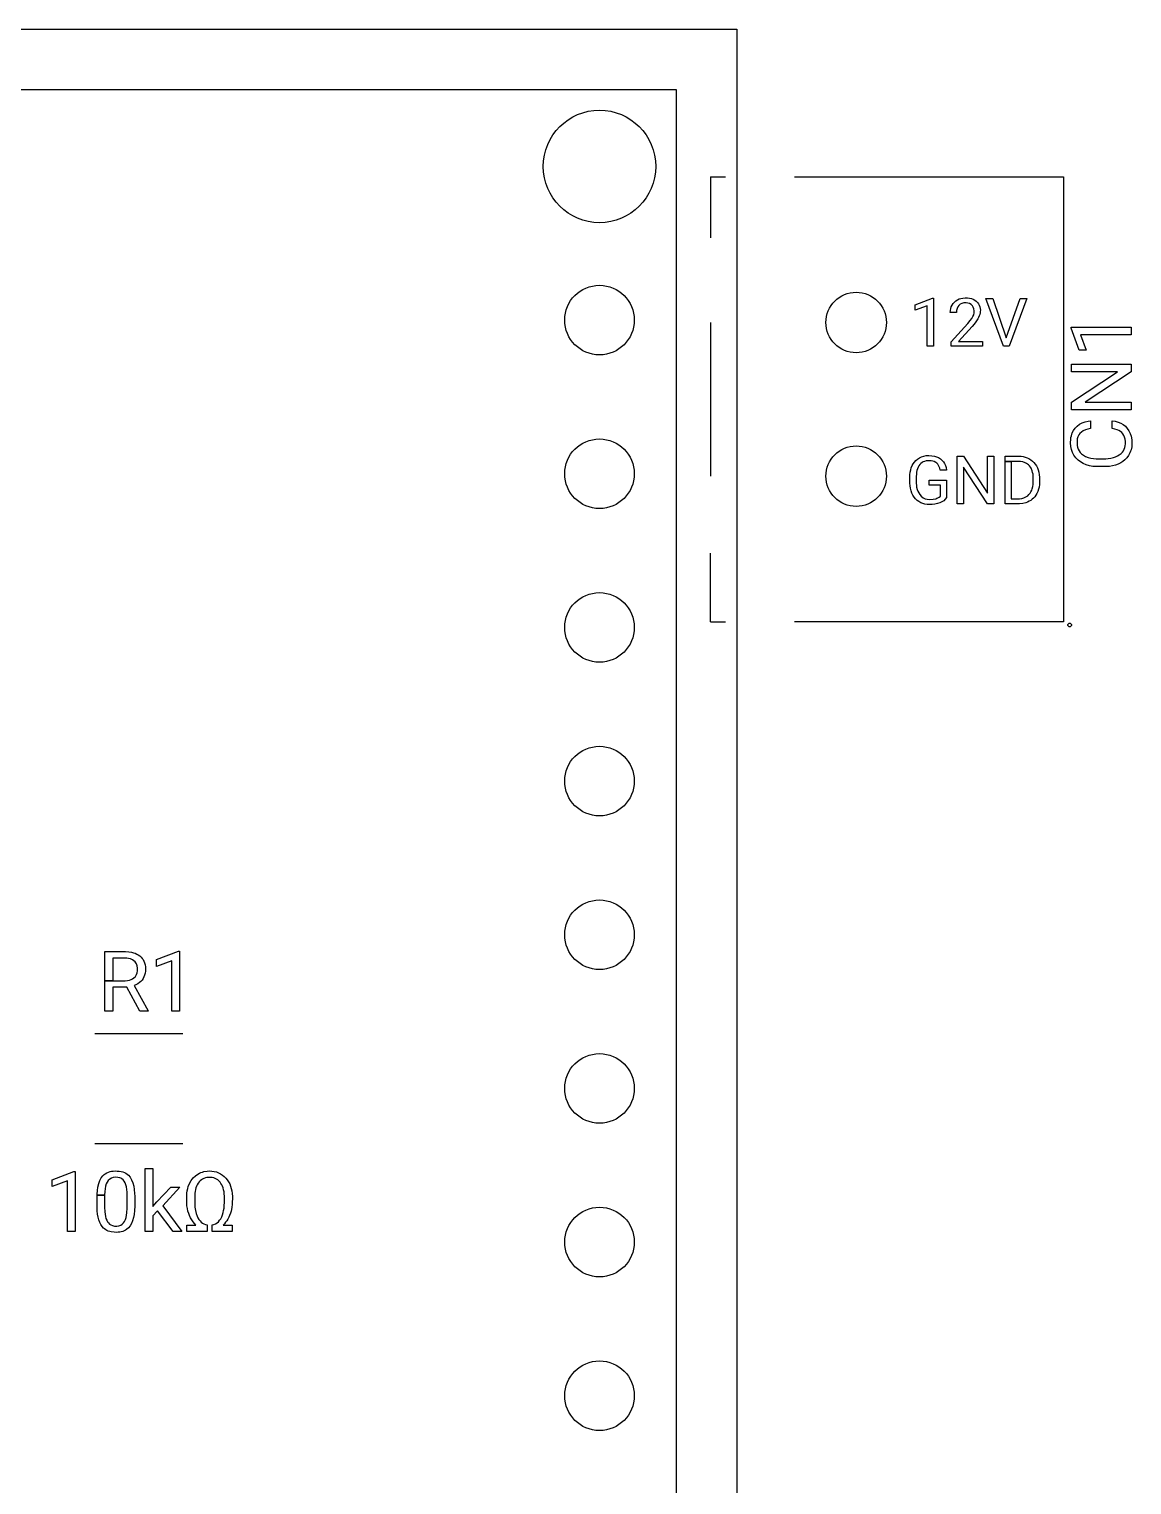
# Model space of a CAD drawing. Header units: inches. Extents: x 5.14 to 6.58, y -5.06 to -3.28.
# Drawn here: x 5.859 to 6.577, y -4.228 to -3.28 of the extents above; entities that cross this region are included whole.
import ezdxf

# ---------------------------------------------------------------- set-up
doc = ezdxf.new("R2010")
doc.units = ezdxf.units.IN
doc.header["$MEASUREMENT"] = 0
doc.layers.add('F.Silkscreen', color=41, linetype='CONTINUOUS', true_color=0xf2eda1)

msp = doc.modelspace()

# ---------------------------------------------------------------- linework, layer by layer
at = {"layer": 'F.Silkscreen', "linetype": 'CONTINUOUS'}
for p, q in [((5.54104, -3.28032), (6.31978, -3.28031)), ((6.31978, -3.28031), (6.31979, -5.05905)), ((5.58041, -3.31969), (6.28041, -3.31968)), ((5.58041, -3.31969), (6.28041, -3.31968)), ((6.28041, -3.31968), (6.28042, -5.01968)), ((6.28041, -3.31968), (6.28042, -5.01968)), ((6.30266, -3.37638), (6.30266, -3.41614)), ((6.30266, -3.37638), (6.3125, -3.37638)), ((6.35738, -3.37638), (6.53258, -3.37638)), ((6.53258, -3.37638), (6.53258, -3.66614)), ((6.43588, -3.45973), (6.44722, -3.45548)), ((6.44722, -3.45548), (6.44782, -3.45548)), ((6.44782, -3.45548), (6.44782, -3.48672)), ((6.46071, -3.4588), (6.4615, -3.45792)), ((6.4615, -3.45792), (6.46249, -3.45708)), ((6.46249, -3.45708), (6.4635, -3.45644)), ((6.4635, -3.45644), (6.46459, -3.45594)), ((6.46459, -3.45594), (6.46577, -3.45556)), ((6.46577, -3.45556), (6.46705, -3.45532)), ((6.46705, -3.45532), (6.46855, -3.4552)), ((6.46855, -3.4552), (6.47004, -3.45523)), ((6.47004, -3.45523), (6.4714, -3.45539)), ((6.4714, -3.45539), (6.47266, -3.45569)), ((6.47266, -3.45569), (6.4738, -3.45612)), ((6.4738, -3.45612), (6.47475, -3.45663)), ((6.47475, -3.45663), (6.47569, -3.45732)), ((6.47569, -3.45732), (6.47651, -3.45813)), ((6.49352, -3.48672), (6.48199, -3.45563)), ((6.48199, -3.45563), (6.48646, -3.45563)), ((6.48646, -3.45563), (6.49528, -3.48127)), ((6.49528, -3.48127), (6.5042, -3.45563)), ((6.50867, -3.45563), (6.49714, -3.48672)), ((6.5042, -3.45563), (6.50867, -3.45563)), ((6.43588, -3.46332), (6.43588, -3.45973)), ((6.44385, -3.46039), (6.43588, -3.46332)), ((6.44385, -3.48672), (6.44385, -3.46039)), ((6.45881, -3.4648), (6.45888, -3.46349)), ((6.46278, -3.4648), (6.45881, -3.4648)), ((6.45888, -3.46349), (6.45911, -3.46215)), ((6.45911, -3.46215), (6.45946, -3.46101)), ((6.45946, -3.46101), (6.46, -3.45985)), ((6.46, -3.45985), (6.46071, -3.4588)), ((6.46288, -3.46338), (6.46278, -3.4648)), ((6.46318, -3.46213), (6.46288, -3.46338)), ((6.46368, -3.46104), (6.46318, -3.46213)), ((6.46439, -3.46011), (6.46368, -3.46104)), ((6.46529, -3.45938), (6.46439, -3.46011)), ((6.46635, -3.45885), (6.46529, -3.45938)), ((6.46759, -3.45854), (6.46635, -3.45885)), ((6.46906, -3.45844), (6.46759, -3.45854)), ((6.47029, -3.45856), (6.46906, -3.45844)), ((6.47138, -3.45891), (6.47029, -3.45856)), ((6.47233, -3.45948), (6.47138, -3.45891)), ((6.47318, -3.46031), (6.47233, -3.45948)), ((6.47282, -3.46861), (6.47354, -3.4674)), ((6.4738, -3.46129), (6.47318, -3.46031)), ((6.47354, -3.4674), (6.47403, -3.46621)), ((6.4742, -3.46242), (6.4738, -3.46129)), ((6.47403, -3.46621), (6.4743, -3.465)), ((6.47436, -3.46368), (6.4742, -3.46242)), ((6.4743, -3.465), (6.47436, -3.46368)), ((6.47651, -3.45813), (6.47718, -3.45903)), ((6.47718, -3.45903), (6.47766, -3.45993)), ((6.47768, -3.46689), (6.47725, -3.46788)), ((6.47766, -3.45993), (6.47804, -3.461)), ((6.478, -3.46594), (6.47768, -3.46689)), ((6.47823, -3.46501), (6.478, -3.46594)), ((6.47804, -3.461), (6.47827, -3.46205)), ((6.47835, -3.46412), (6.47823, -3.46501)), ((6.47827, -3.46205), (6.47837, -3.4633)), ((6.47837, -3.4633), (6.47835, -3.46412)), ((6.30266, -3.47126), (6.30266, -3.57126)), ((6.45941, -3.48389), (6.47018, -3.47192)), ((6.47305, -3.47388), (6.46417, -3.48351)), ((6.47018, -3.47192), (6.47177, -3.47003)), ((6.47177, -3.47003), (6.47282, -3.46861)), ((6.47435, -3.47233), (6.47305, -3.47388)), ((6.47547, -3.47085), (6.47435, -3.47233)), ((6.47672, -3.4689), (6.47547, -3.47085)), ((6.47725, -3.46788), (6.47672, -3.4689)), ((6.53744, -3.475), (6.53744, -3.47425)), ((6.53744, -3.47425), (6.5765, -3.47425)), ((6.54276, -3.48917), (6.53744, -3.475)), ((6.5765, -3.47425), (6.5765, -3.47921)), ((6.45941, -3.48672), (6.45941, -3.48389)), ((6.46417, -3.48351), (6.47979, -3.48351)), ((6.47979, -3.48351), (6.47979, -3.48672)), ((6.5765, -3.47921), (6.54358, -3.47921)), ((6.54358, -3.47921), (6.54724, -3.48917)), ((6.44782, -3.48672), (6.44385, -3.48672)), ((6.47979, -3.48672), (6.45941, -3.48672)), ((6.49714, -3.48672), (6.49352, -3.48672)), ((6.54724, -3.48917), (6.54276, -3.48917)), ((6.53764, -3.50339), (6.53764, -3.49831)), ((6.53764, -3.49831), (6.5765, -3.49831)), ((6.53764, -3.52303), (6.56772, -3.50339)), ((6.56772, -3.50339), (6.53764, -3.50339)), ((6.5765, -3.50342), (6.54654, -3.52303)), ((6.5765, -3.49831), (6.5765, -3.50342)), ((6.53764, -3.52815), (6.53764, -3.52303)), ((6.54654, -3.52303), (6.5765, -3.52303)), ((6.5765, -3.52303), (6.5765, -3.52815)), ((6.5765, -3.52815), (6.53764, -3.52815)), ((6.53762, -3.54499), (6.53824, -3.54312)), ((6.53824, -3.54312), (6.53904, -3.54155)), ((6.53904, -3.54155), (6.54013, -3.54)), ((6.54013, -3.54), (6.54146, -3.53864)), ((6.54146, -3.53864), (6.54297, -3.53749)), ((6.54297, -3.53749), (6.54468, -3.53656)), ((6.54418, -3.5425), (6.54319, -3.54344)), ((6.54541, -3.54172), (6.54418, -3.5425)), ((6.54468, -3.53656), (6.54656, -3.53585)), ((6.54677, -3.54112), (6.54541, -3.54172)), ((6.54656, -3.53585), (6.54863, -3.53536)), ((6.54834, -3.54065), (6.54677, -3.54112)), ((6.55012, -3.54031), (6.54834, -3.54065)), ((6.54863, -3.53536), (6.55012, -3.53516)), ((6.55012, -3.53516), (6.55012, -3.54031)), ((6.56417, -3.54031), (6.56417, -3.53516)), ((6.56417, -3.53516), (6.5662, -3.53549)), ((6.56587, -3.54065), (6.56417, -3.54031)), ((6.56737, -3.54109), (6.56587, -3.54065)), ((6.5662, -3.53549), (6.56807, -3.53602)), ((6.56857, -3.54159), (6.56737, -3.54109)), ((6.56807, -3.53602), (6.56976, -3.53673)), ((6.56968, -3.54224), (6.56857, -3.54159)), ((6.57052, -3.54293), (6.56968, -3.54224)), ((6.56976, -3.53673), (6.57143, -3.53771)), ((6.57125, -3.54379), (6.57052, -3.54293)), ((6.57143, -3.53771), (6.57278, -3.53881)), ((6.57278, -3.53881), (6.57407, -3.54021)), ((6.57407, -3.54021), (6.57514, -3.54179)), ((6.57514, -3.54179), (6.57592, -3.54339)), ((6.53709, -3.54959), (6.53721, -3.54722)), ((6.53724, -3.55186), (6.53709, -3.54959)), ((6.53721, -3.54722), (6.53739, -3.54599)), ((6.53767, -3.55398), (6.53724, -3.55186)), ((6.53739, -3.54599), (6.53762, -3.54499)), ((6.54134, -3.54835), (6.54131, -3.54991)), ((6.54131, -3.54991), (6.54143, -3.55122)), ((6.54152, -3.54701), (6.54134, -3.54835)), ((6.54143, -3.55122), (6.54169, -3.55245)), ((6.54189, -3.54569), (6.54152, -3.54701)), ((6.54169, -3.55245), (6.5421, -3.5536)), ((6.54247, -3.54444), (6.54189, -3.54569)), ((6.54319, -3.54344), (6.54247, -3.54444)), ((6.57184, -3.54479), (6.57125, -3.54379)), ((6.57229, -3.54592), (6.57184, -3.54479)), ((6.57207, -3.55376), (6.57247, -3.55265)), ((6.57261, -3.54719), (6.57229, -3.54592)), ((6.57247, -3.55265), (6.57272, -3.55146)), ((6.57279, -3.5486), (6.57261, -3.54719)), ((6.57272, -3.55146), (6.57283, -3.55018)), ((6.57283, -3.55018), (6.57279, -3.5486)), ((6.57592, -3.54339), (6.57653, -3.54531)), ((6.5769, -3.55217), (6.57651, -3.55411)), ((6.57653, -3.54531), (6.57693, -3.54759)), ((6.57705, -3.5501), (6.5769, -3.55217)), ((6.57693, -3.54759), (6.57705, -3.5501)), ((6.43462, -3.56324), (6.43543, -3.56204)), ((6.43543, -3.56204), (6.43637, -3.56098)), ((6.43637, -3.56098), (6.43741, -3.56007)), ((6.43741, -3.56007), (6.4387, -3.55924)), ((6.4387, -3.55924), (6.44011, -3.55859)), ((6.44011, -3.55859), (6.44149, -3.55818)), ((6.44124, -3.56194), (6.44041, -3.56242)), ((6.44204, -3.56161), (6.44124, -3.56194)), ((6.44149, -3.55818), (6.44314, -3.55789)), ((6.44302, -3.56135), (6.44204, -3.56161)), ((6.44408, -3.5612), (6.44302, -3.56135)), ((6.44314, -3.55789), (6.44493, -3.5578)), ((6.44534, -3.56118), (6.44408, -3.5612)), ((6.44493, -3.5578), (6.44683, -3.5579)), ((6.44643, -3.56127), (6.44534, -3.56118)), ((6.44743, -3.56146), (6.44643, -3.56127)), ((6.44683, -3.5579), (6.44845, -3.55818)), ((6.44834, -3.56177), (6.44743, -3.56146)), ((6.44929, -3.56227), (6.44834, -3.56177)), ((6.44845, -3.55818), (6.44993, -3.55863)), ((6.44993, -3.55863), (6.45117, -3.5592)), ((6.45117, -3.5592), (6.45239, -3.55999)), ((6.45239, -3.55999), (6.45348, -3.56094)), ((6.45348, -3.56094), (6.45434, -3.56195)), ((6.45434, -3.56195), (6.45506, -3.56308)), ((6.46326, -3.58933), (6.46326, -3.55824)), ((6.46326, -3.55824), (6.46735, -3.55824)), ((6.46735, -3.55824), (6.48307, -3.5823)), ((6.48307, -3.5823), (6.48307, -3.55824)), ((6.48307, -3.55824), (6.48713, -3.55824)), ((6.48713, -3.55824), (6.48713, -3.58933)), ((6.49444, -3.56161), (6.49444, -3.55824)), ((6.49444, -3.55824), (6.50332, -3.55824)), ((6.49444, -3.58599), (6.49444, -3.56161)), ((6.49444, -3.56161), (6.49854, -3.56161)), ((6.49854, -3.56161), (6.49444, -3.56161)), ((6.49854, -3.56161), (6.49854, -3.58599)), ((6.50332, -3.56161), (6.49854, -3.56161)), ((6.50332, -3.55824), (6.50493, -3.55833)), ((6.50443, -3.56166), (6.50332, -3.56161)), ((6.5061, -3.56194), (6.50443, -3.56166)), ((6.50493, -3.55833), (6.50634, -3.55854)), ((6.50759, -3.56246), (6.5061, -3.56194)), ((6.50634, -3.55854), (6.50758, -3.55884)), ((6.50758, -3.55884), (6.50886, -3.55929)), ((6.50886, -3.55929), (6.50998, -3.55982)), ((6.50998, -3.55982), (6.51123, -3.56057)), ((6.51123, -3.56057), (6.51227, -3.56138)), ((6.51227, -3.56138), (6.51329, -3.56237)), ((6.53833, -3.55583), (6.53767, -3.55398)), ((6.53929, -3.55768), (6.53833, -3.55583)), ((6.54051, -3.55935), (6.53929, -3.55768)), ((6.54197, -3.56082), (6.54051, -3.55935)), ((6.54355, -3.56201), (6.54197, -3.56082)), ((6.5421, -3.5536), (6.54264, -3.55466)), ((6.54264, -3.55466), (6.54342, -3.55574)), ((6.54342, -3.55574), (6.54427, -3.55662)), ((6.54534, -3.56303), (6.54355, -3.56201)), ((6.54427, -3.55662), (6.54551, -3.55758)), ((6.54551, -3.55758), (6.54694, -3.55837)), ((6.54694, -3.55837), (6.54855, -3.559)), ((6.54855, -3.559), (6.55034, -3.55947)), ((6.55034, -3.55947), (6.55212, -3.55975)), ((6.55212, -3.55975), (6.55385, -3.55989)), ((6.55385, -3.55989), (6.55999, -3.5599)), ((6.55999, -3.5599), (6.56166, -3.55979)), ((6.56166, -3.55979), (6.5634, -3.55955)), ((6.5634, -3.55955), (6.56502, -3.55918)), ((6.56502, -3.55918), (6.56636, -3.55873)), ((6.56636, -3.55873), (6.56773, -3.55811)), ((6.56773, -3.55811), (6.56886, -3.55745)), ((6.56886, -3.55745), (6.56997, -3.55659)), ((6.57113, -3.56168), (6.56977, -3.56256)), ((6.56997, -3.55659), (6.57082, -3.55573)), ((6.57082, -3.55573), (6.57152, -3.55479)), ((6.57254, -3.56055), (6.57113, -3.56168)), ((6.57152, -3.55479), (6.57207, -3.55376)), ((6.57377, -3.55928), (6.57254, -3.56055)), ((6.57491, -3.55775), (6.57377, -3.55928)), ((6.57581, -3.55609), (6.57491, -3.55775)), ((6.57623, -3.55503), (6.57581, -3.55609)), ((6.57651, -3.55411), (6.57623, -3.55503)), ((6.43246, -3.57213), (6.43254, -3.57045)), ((6.43254, -3.57045), (6.43275, -3.56868)), ((6.43275, -3.56868), (6.43304, -3.56721)), ((6.43304, -3.56721), (6.43344, -3.56583)), ((6.43344, -3.56583), (6.434, -3.5644)), ((6.434, -3.5644), (6.43462, -3.56324)), ((6.4367, -3.57002), (6.4366, -3.57144)), ((6.4366, -3.57144), (6.4366, -3.57596)), ((6.43688, -3.5687), (6.4367, -3.57002)), ((6.43712, -3.56761), (6.43688, -3.5687)), ((6.43746, -3.56648), (6.43712, -3.56761)), ((6.43789, -3.56546), (6.43746, -3.56648)), ((6.4384, -3.56454), (6.43789, -3.56546)), ((6.439, -3.56372), (6.4384, -3.56454)), ((6.43966, -3.56301), (6.439, -3.56372)), ((6.44041, -3.56242), (6.43966, -3.56301)), ((6.45001, -3.56281), (6.44929, -3.56227)), ((6.45064, -3.56346), (6.45001, -3.56281)), ((6.45118, -3.56422), (6.45064, -3.56346)), ((6.45163, -3.56509), (6.45118, -3.56422)), ((6.45199, -3.56607), (6.45163, -3.56509)), ((6.4523, -3.56734), (6.45199, -3.56607)), ((6.45643, -3.56734), (6.4523, -3.56734)), ((6.45506, -3.56308), (6.45565, -3.56433)), ((6.45565, -3.56433), (6.4561, -3.5657)), ((6.4561, -3.5657), (6.45643, -3.56734)), ((6.48304, -3.58933), (6.46735, -3.56536)), ((6.46735, -3.56536), (6.46735, -3.58933)), ((6.50842, -3.5629), (6.50759, -3.56246)), ((6.5091, -3.56336), (6.50842, -3.5629)), ((6.50972, -3.56388), (6.5091, -3.56336)), ((6.51038, -3.56457), (6.50972, -3.56388)), ((6.51096, -3.56535), (6.51038, -3.56457)), ((6.51141, -3.56609), (6.51096, -3.56535)), ((6.51212, -3.56773), (6.51141, -3.56609)), ((6.51242, -3.56877), (6.51212, -3.56773)), ((6.51267, -3.57003), (6.51242, -3.56877)), ((6.51281, -3.57123), (6.51267, -3.57003)), ((6.51287, -3.57266), (6.51281, -3.57123)), ((6.51329, -3.56237), (6.51413, -3.5634)), ((6.51413, -3.5634), (6.51487, -3.56453)), ((6.51487, -3.56453), (6.51555, -3.56587)), ((6.51555, -3.56587), (6.51606, -3.56719)), ((6.51606, -3.56719), (6.51648, -3.56869)), ((6.51648, -3.56869), (6.51676, -3.57027)), ((6.51676, -3.57027), (6.51691, -3.57193)), ((6.54732, -3.56385), (6.54534, -3.56303)), ((6.54945, -3.56447), (6.54732, -3.56385)), ((6.55156, -3.56485), (6.54945, -3.56447)), ((6.55363, -3.56504), (6.55156, -3.56485)), ((6.56039, -3.56504), (6.55363, -3.56504)), ((6.56257, -3.56485), (6.56039, -3.56504)), ((6.56439, -3.56454), (6.56257, -3.56485)), ((6.56632, -3.56404), (6.56439, -3.56454)), ((6.56811, -3.56338), (6.56632, -3.56404)), ((6.56977, -3.56256), (6.56811, -3.56338)), ((6.43247, -3.57581), (6.43246, -3.57213)), ((6.43258, -3.5775), (6.43247, -3.57581)), ((6.43281, -3.57898), (6.43258, -3.5775)), ((6.43324, -3.58074), (6.43281, -3.57898)), ((6.43381, -3.58227), (6.43324, -3.58074)), ((6.4366, -3.57596), (6.4367, -3.57718)), ((6.4367, -3.57718), (6.43689, -3.57848)), ((6.43689, -3.57848), (6.43722, -3.57982)), ((6.43722, -3.57982), (6.43766, -3.58105)), ((6.43766, -3.58105), (6.43822, -3.58219)), ((6.44515, -3.57717), (6.44515, -3.57383)), ((6.44515, -3.57383), (6.45643, -3.57383)), ((6.45233, -3.57717), (6.44515, -3.57717)), ((6.45233, -3.58416), (6.45233, -3.57717)), ((6.45643, -3.57383), (6.45643, -3.58523)), ((6.51132, -3.5815), (6.51183, -3.58046)), ((6.51183, -3.58046), (6.5122, -3.57944)), ((6.5122, -3.57944), (6.51255, -3.57807)), ((6.51255, -3.57807), (6.51277, -3.57657)), ((6.51277, -3.57657), (6.51286, -3.57512)), ((6.51286, -3.57512), (6.51287, -3.57266)), ((6.51626, -3.57979), (6.51581, -3.58115)), ((6.5166, -3.57836), (6.51626, -3.57979)), ((6.51684, -3.57672), (6.5166, -3.57836)), ((6.51693, -3.57512), (6.51684, -3.57672)), ((6.51691, -3.57193), (6.51693, -3.57512)), ((6.43452, -3.5837), (6.43381, -3.58227)), ((6.43536, -3.58498), (6.43452, -3.5837)), ((6.43626, -3.58604), (6.43536, -3.58498)), ((6.43727, -3.58698), (6.43626, -3.58604)), ((6.43839, -3.5878), (6.43727, -3.58698)), ((6.43822, -3.58219), (6.4389, -3.58321)), ((6.43961, -3.58849), (6.43839, -3.5878)), ((6.4389, -3.58321), (6.43993, -3.58436)), ((6.4409, -3.58903), (6.43961, -3.58849)), ((6.43993, -3.58436), (6.4411, -3.58525)), ((6.44225, -3.58942), (6.4409, -3.58903)), ((6.4411, -3.58525), (6.44241, -3.58589)), ((6.44367, -3.58967), (6.44225, -3.58942)), ((6.44241, -3.58589), (6.44374, -3.58625)), ((6.44517, -3.58977), (6.44367, -3.58967)), ((6.44374, -3.58625), (6.44543, -3.5864)), ((6.44701, -3.58971), (6.44517, -3.58977)), ((6.44543, -3.5864), (6.44759, -3.58627)), ((6.44884, -3.5895), (6.44701, -3.58971)), ((6.44759, -3.58627), (6.44941, -3.58591)), ((6.45054, -3.58913), (6.44884, -3.5895)), ((6.44941, -3.58591), (6.45014, -3.58566)), ((6.45014, -3.58566), (6.45077, -3.58536)), ((6.45202, -3.58863), (6.45054, -3.58913)), ((6.45077, -3.58536), (6.4516, -3.58483)), ((6.4516, -3.58483), (6.45233, -3.58416)), ((6.45334, -3.588), (6.45202, -3.58863)), ((6.45452, -3.58722), (6.45334, -3.588)), ((6.45555, -3.5863), (6.45452, -3.58722)), ((6.45643, -3.58523), (6.45555, -3.5863)), ((6.46735, -3.58933), (6.46326, -3.58933)), ((6.48713, -3.58933), (6.48304, -3.58933)), ((6.49444, -3.58933), (6.49444, -3.58599)), ((6.50394, -3.5893), (6.49444, -3.58933)), ((6.49854, -3.58599), (6.50386, -3.58595)), ((6.50386, -3.58595), (6.50534, -3.58575)), ((6.50603, -3.58906), (6.50394, -3.5893)), ((6.50534, -3.58575), (6.50659, -3.58542)), ((6.50798, -3.58856), (6.50603, -3.58906)), ((6.50659, -3.58542), (6.50762, -3.585)), ((6.50762, -3.585), (6.50847, -3.58452)), ((6.50906, -3.58816), (6.50798, -3.58856)), ((6.50847, -3.58452), (6.50925, -3.58396)), ((6.51018, -3.58761), (6.50906, -3.58816)), ((6.50925, -3.58396), (6.51005, -3.58321)), ((6.51005, -3.58321), (6.51077, -3.58235)), ((6.51124, -3.58697), (6.51018, -3.58761)), ((6.51077, -3.58235), (6.51132, -3.5815)), ((6.5122, -3.58625), (6.51124, -3.58697)), ((6.51301, -3.58551), (6.5122, -3.58625)), ((6.51382, -3.58461), (6.51301, -3.58551)), ((6.51454, -3.58362), (6.51382, -3.58461)), ((6.51517, -3.58253), (6.51454, -3.58362)), ((6.51581, -3.58115), (6.51517, -3.58253)), ((6.30266, -3.66614), (6.30266, -3.62126)), ((6.30266, -3.66614), (6.3125, -3.66614)), ((6.53258, -3.66614), (6.35738, -3.66614)), ((6.53533, -3.66811), (6.53538, -3.6678)), ((6.53538, -3.66842), (6.53533, -3.66811)), ((6.53538, -3.6678), (6.53549, -3.66752)), ((6.53549, -3.6687), (6.53538, -3.66842)), ((6.53549, -3.66752), (6.53568, -3.66727)), ((6.53568, -3.66895), (6.53549, -3.6687)), ((6.53568, -3.66727), (6.53593, -3.66709)), ((6.53593, -3.66913), (6.53568, -3.66895)), ((6.53593, -3.66709), (6.53621, -3.66697)), ((6.53621, -3.66925), (6.53593, -3.66913)), ((6.53621, -3.66697), (6.53652, -3.66693)), ((6.53652, -3.66929), (6.53621, -3.66925)), ((6.53652, -3.66693), (6.53682, -3.66697)), ((6.53682, -3.66925), (6.53652, -3.66929)), ((6.53682, -3.66697), (6.53711, -3.66709)), ((6.53711, -3.66913), (6.53682, -3.66925)), ((6.53711, -3.66709), (6.53735, -3.66727)), ((6.53735, -3.66895), (6.53711, -3.66913)), ((6.53735, -3.66727), (6.53754, -3.66752)), ((6.53754, -3.6687), (6.53735, -3.66895)), ((6.53754, -3.66752), (6.53766, -3.6678)), ((6.53766, -3.66842), (6.53754, -3.6687)), ((6.53766, -3.6678), (6.5377, -3.66811)), ((6.5377, -3.66811), (6.53766, -3.66842)), ((5.90836, -3.88486), (5.90836, -3.88065)), ((5.90836, -3.88065), (5.92185, -3.88066)), ((5.92185, -3.88066), (5.92397, -3.88079)), ((5.92397, -3.88079), (5.92574, -3.88107)), ((5.92574, -3.88107), (5.92704, -3.8814)), ((5.92704, -3.8814), (5.92811, -3.88176)), ((5.92811, -3.88176), (5.92924, -3.88226)), ((5.92924, -3.88226), (5.93014, -3.88278)), ((5.93014, -3.88278), (5.93109, -3.88346)), ((5.93109, -3.88346), (5.93195, -3.88422)), ((5.93195, -3.88422), (5.9327, -3.88507)), ((5.94206, -3.88577), (5.95624, -3.88045)), ((5.95624, -3.88045), (5.95698, -3.88045)), ((5.95698, -3.88045), (5.95698, -3.91951)), ((5.90836, -3.89959), (5.90836, -3.88486)), ((5.92161, -3.88486), (5.91352, -3.88486)), ((5.91352, -3.88486), (5.91352, -3.89959)), ((5.92269, -3.88492), (5.92161, -3.88486)), ((5.9237, -3.88505), (5.92269, -3.88492)), ((5.92513, -3.88541), (5.9237, -3.88505)), ((5.92629, -3.8859), (5.92513, -3.88541)), ((5.9273, -3.88656), (5.92629, -3.8859)), ((5.92813, -3.88737), (5.9273, -3.88656)), ((5.92855, -3.88794), (5.92813, -3.88737)), ((5.92891, -3.88856), (5.92855, -3.88794)), ((5.9294, -3.88986), (5.92891, -3.88856)), ((5.92966, -3.89136), (5.9294, -3.88986)), ((5.92946, -3.89437), (5.92967, -3.89305)), ((5.92967, -3.89305), (5.92966, -3.89136)), ((5.9327, -3.88507), (5.93326, -3.88588)), ((5.93326, -3.88588), (5.9338, -3.88689)), ((5.9338, -3.88689), (5.93423, -3.88799)), ((5.93423, -3.88799), (5.93458, -3.88933)), ((5.93458, -3.88933), (5.93477, -3.89061)), ((5.93481, -3.89345), (5.93463, -3.89472)), ((5.93477, -3.89061), (5.93486, -3.89216)), ((5.93486, -3.89216), (5.93481, -3.89345)), ((5.94206, -3.89026), (5.94206, -3.88577)), ((5.95202, -3.88659), (5.94206, -3.89026)), ((5.95202, -3.91951), (5.95202, -3.88659)), ((5.90836, -3.91951), (5.90836, -3.89959)), ((5.90836, -3.89959), (5.91352, -3.89959)), ((5.91352, -3.89959), (5.90836, -3.89959)), ((5.91352, -3.89959), (5.92151, -3.89959)), ((5.92151, -3.89959), (5.9231, -3.89948)), ((5.9231, -3.89948), (5.92434, -3.89924)), ((5.92434, -3.89924), (5.92546, -3.89886)), ((5.92546, -3.89886), (5.9264, -3.89839)), ((5.9264, -3.89839), (5.92731, -3.89774)), ((5.92731, -3.89774), (5.92828, -3.89676)), ((5.92862, -3.9022), (5.92746, -3.9027)), ((5.92746, -3.9027), (5.93659, -3.91919)), ((5.92828, -3.89676), (5.92899, -3.89564)), ((5.92978, -3.90156), (5.92862, -3.9022)), ((5.92899, -3.89564), (5.92946, -3.89437)), ((5.93083, -3.90082), (5.92978, -3.90156)), ((5.9317, -3.90006), (5.93083, -3.90082)), ((5.93255, -3.89914), (5.9317, -3.90006)), ((5.93327, -3.89813), (5.93255, -3.89914)), ((5.93382, -3.89715), (5.93327, -3.89813)), ((5.93428, -3.89602), (5.93382, -3.89715)), ((5.93463, -3.89472), (5.93428, -3.89602)), ((5.92265, -3.9038), (5.91352, -3.9038)), ((5.91352, -3.9038), (5.91352, -3.91951)), ((5.93108, -3.91951), (5.92265, -3.9038)), ((5.91352, -3.91951), (5.90836, -3.91951)), ((5.93659, -3.91951), (5.93108, -3.91951)), ((5.93659, -3.91919), (5.93659, -3.91951)), ((5.95698, -3.91951), (5.95202, -3.91951)), ((5.9018, -3.93386), (5.95906, -3.93386)), ((5.9018, -4.00551), (5.95906, -4.00551)), ((5.87401, -4.02907), (5.88819, -4.02376)), ((5.88819, -4.02376), (5.88893, -4.02376)), ((5.88893, -4.02376), (5.88893, -4.06281)), ((5.90712, -4.02649), (5.90792, -4.02575)), ((5.90792, -4.02575), (5.90866, -4.0252)), ((5.90866, -4.0252), (5.90961, -4.02465)), ((5.90961, -4.02465), (5.91063, -4.0242)), ((5.91063, -4.0242), (5.91173, -4.02385)), ((5.91173, -4.02385), (5.91274, -4.02363)), ((5.91274, -4.02363), (5.9138, -4.02349)), ((5.9138, -4.02349), (5.91512, -4.02341)), ((5.91512, -4.02341), (5.91647, -4.02343)), ((5.91647, -4.02343), (5.91775, -4.02355)), ((5.91775, -4.02355), (5.91895, -4.02376)), ((5.91895, -4.02376), (5.92007, -4.02407)), ((5.92007, -4.02407), (5.92111, -4.02447)), ((5.92111, -4.02447), (5.92194, -4.0249)), ((5.92194, -4.0249), (5.92283, -4.02548)), ((5.92283, -4.02548), (5.92365, -4.02616)), ((5.92365, -4.02616), (5.92476, -4.02742)), ((5.93468, -4.06281), (5.93468, -4.02179)), ((5.93468, -4.02179), (5.9396, -4.02179)), ((5.9396, -4.02179), (5.9396, -4.04659)), ((5.96737, -4.02655), (5.96899, -4.0254)), ((5.96899, -4.0254), (5.96998, -4.02486)), ((5.96998, -4.02486), (5.97089, -4.02446)), ((5.97089, -4.02446), (5.97194, -4.02408)), ((5.97194, -4.02408), (5.9729, -4.02381)), ((5.9729, -4.02381), (5.97491, -4.02348)), ((5.97491, -4.02348), (5.97649, -4.02341)), ((5.97649, -4.02341), (5.97806, -4.02348)), ((5.97806, -4.02348), (5.97956, -4.0237)), ((5.97956, -4.0237), (5.981, -4.02407)), ((5.981, -4.02407), (5.98238, -4.02458)), ((5.98238, -4.02458), (5.9837, -4.02524)), ((5.9837, -4.02524), (5.98495, -4.02604)), ((5.98495, -4.02604), (5.9861, -4.02696)), ((5.87401, -4.03356), (5.87401, -4.02907)), ((5.88397, -4.0299), (5.87401, -4.03356)), ((5.88397, -4.06281), (5.88397, -4.0299)), ((5.90347, -4.03606), (5.90379, -4.03386)), ((5.90379, -4.03386), (5.90436, -4.03151)), ((5.90436, -4.03151), (5.90507, -4.02961)), ((5.90507, -4.02961), (5.90552, -4.02869)), ((5.90552, -4.02869), (5.90603, -4.02784)), ((5.90603, -4.02784), (5.90712, -4.02649)), ((5.9085, -4.03494), (5.90829, -4.03683)), ((5.90883, -4.03328), (5.9085, -4.03494)), ((5.90927, -4.03183), (5.90883, -4.03328)), ((5.90984, -4.03061), (5.90927, -4.03183)), ((5.91059, -4.02951), (5.90984, -4.03061)), ((5.91151, -4.02864), (5.91059, -4.02951)), ((5.91259, -4.02801), (5.91151, -4.02864)), ((5.91375, -4.02764), (5.91259, -4.02801)), ((5.91527, -4.02746), (5.91375, -4.02764)), ((5.91687, -4.02756), (5.91527, -4.02746)), ((5.91818, -4.0279), (5.91687, -4.02756)), ((5.91881, -4.02818), (5.91818, -4.0279)), ((5.9194, -4.02853), (5.91881, -4.02818)), ((5.92023, -4.02921), (5.9194, -4.02853)), ((5.92093, -4.03007), (5.92023, -4.02921)), ((5.92151, -4.03111), (5.92093, -4.03007)), ((5.92199, -4.03234), (5.92151, -4.03111)), ((5.92237, -4.03377), (5.92199, -4.03234)), ((5.92264, -4.03541), (5.92237, -4.03377)), ((5.92281, -4.03724), (5.92264, -4.03541)), ((5.92476, -4.02742), (5.92529, -4.02821)), ((5.92529, -4.02821), (5.92577, -4.02908)), ((5.92577, -4.02908), (5.92657, -4.03105)), ((5.92657, -4.03105), (5.92717, -4.03332)), ((5.92717, -4.03332), (5.92752, -4.03545)), ((5.92752, -4.03545), (5.92774, -4.03804)), ((5.94224, -4.04344), (5.95126, -4.03392)), ((5.95724, -4.03392), (5.94602, -4.046)), ((5.95126, -4.03392), (5.95724, -4.03392)), ((5.962, -4.03628), (5.9623, -4.0349)), ((5.9623, -4.0349), (5.96269, -4.03357)), ((5.96269, -4.03357), (5.9635, -4.03156)), ((5.9635, -4.03156), (5.96461, -4.02961)), ((5.96461, -4.02961), (5.96528, -4.02868)), ((5.96528, -4.02868), (5.96593, -4.02791)), ((5.96593, -4.02791), (5.96737, -4.02655)), ((5.96737, -4.03545), (5.96712, -4.03671)), ((5.9677, -4.03428), (5.96737, -4.03545)), ((5.96806, -4.03333), (5.9677, -4.03428)), ((5.96854, -4.03232), (5.96806, -4.03333)), ((5.9691, -4.03139), (5.96854, -4.03232)), ((5.96973, -4.03056), (5.9691, -4.03139)), ((5.97043, -4.02983), (5.96973, -4.03056)), ((5.9712, -4.0292), (5.97043, -4.02983)), ((5.97202, -4.02868), (5.9712, -4.0292)), ((5.97291, -4.02826), (5.97202, -4.02868)), ((5.97385, -4.02794), (5.97291, -4.02826)), ((5.97486, -4.02774), (5.97385, -4.02794)), ((5.97593, -4.02763), (5.97486, -4.02774)), ((5.97718, -4.02764), (5.97593, -4.02763)), ((5.97824, -4.02775), (5.97718, -4.02764)), ((5.97923, -4.02797), (5.97824, -4.02775)), ((5.98017, -4.0283), (5.97923, -4.02797)), ((5.98105, -4.02872), (5.98017, -4.0283)), ((5.98187, -4.02925), (5.98105, -4.02872)), ((5.98263, -4.02989), (5.98187, -4.02925)), ((5.98333, -4.03062), (5.98263, -4.02989)), ((5.98397, -4.03145), (5.98333, -4.03062)), ((5.98453, -4.03237), (5.98397, -4.03145)), ((5.985, -4.03338), (5.98453, -4.03237)), ((5.9854, -4.03448), (5.985, -4.03338)), ((5.98571, -4.03568), (5.9854, -4.03448)), ((5.98595, -4.03696), (5.98571, -4.03568)), ((5.9861, -4.02696), (5.98714, -4.028)), ((5.98714, -4.028), (5.98808, -4.02916)), ((5.98808, -4.02916), (5.98891, -4.03044)), ((5.98891, -4.03044), (5.98963, -4.03183)), ((5.98963, -4.03183), (5.99024, -4.03331)), ((5.99024, -4.03331), (5.99068, -4.03473)), ((5.99068, -4.03473), (5.99104, -4.03634)), ((5.90326, -4.04691), (5.9033, -4.03911)), ((5.9033, -4.03848), (5.90347, -4.03606)), ((5.9033, -4.03911), (5.9033, -4.03848)), ((5.9033, -4.03911), (5.90819, -4.03911)), ((5.90819, -4.03911), (5.9033, -4.03911)), ((5.90829, -4.03683), (5.90819, -4.03911)), ((5.90819, -4.03911), (5.90819, -4.04703)), ((5.92287, -4.03947), (5.92281, -4.03724)), ((5.92287, -4.04758), (5.92287, -4.03947)), ((5.92774, -4.03804), (5.92779, -4.03982)), ((5.92779, -4.03982), (5.92779, -4.04624)), ((5.9396, -4.04659), (5.94224, -4.04344)), ((5.96167, -4.03934), (5.96178, -4.03785)), ((5.96168, -4.04458), (5.96167, -4.03934)), ((5.96182, -4.04618), (5.96168, -4.04458)), ((5.96178, -4.03785), (5.962, -4.03628)), ((5.96697, -4.03788), (5.96685, -4.04003)), ((5.96685, -4.04003), (5.96686, -4.04462)), ((5.96686, -4.04462), (5.96703, -4.04702)), ((5.96712, -4.03671), (5.96697, -4.03788)), ((5.9861, -4.03834), (5.98595, -4.03696)), ((5.98617, -4.0398), (5.9861, -4.03834)), ((5.9861, -4.04584), (5.98618, -4.04396)), ((5.98618, -4.04396), (5.98617, -4.0398)), ((5.99104, -4.03634), (5.99127, -4.03803)), ((5.99133, -4.0449), (5.99104, -4.04727)), ((5.99127, -4.03803), (5.99137, -4.03994)), ((5.99137, -4.03994), (5.99133, -4.0449)), ((5.90327, -4.04703), (5.90326, -4.04691)), ((5.90337, -4.04937), (5.90327, -4.04703)), ((5.90359, -4.05141), (5.90337, -4.04937)), ((5.90396, -4.0535), (5.90359, -4.05141)), ((5.90442, -4.0552), (5.90396, -4.0535)), ((5.90819, -4.04703), (5.9083, -4.04997)), ((5.9083, -4.04997), (5.90847, -4.05144)), ((5.90847, -4.05144), (5.90874, -4.05293)), ((5.90874, -4.05293), (5.9091, -4.05425)), ((5.9091, -4.05425), (5.90955, -4.05541)), ((5.92171, -4.05508), (5.92215, -4.05377)), ((5.92215, -4.05377), (5.92248, -4.05227)), ((5.92248, -4.05227), (5.92271, -4.05057)), ((5.92271, -4.05057), (5.92287, -4.04758)), ((5.92705, -4.05379), (5.92646, -4.05587)), ((5.92744, -4.05167), (5.92705, -4.05379)), ((5.9277, -4.04909), (5.92744, -4.05167)), ((5.92779, -4.04624), (5.9277, -4.04909)), ((5.94271, -4.04943), (5.9396, -4.05266)), ((5.9396, -4.05266), (5.9396, -4.06281)), ((5.95275, -4.06281), (5.94271, -4.04943)), ((5.94602, -4.046), (5.95858, -4.06281)), ((5.96209, -4.0479), (5.96182, -4.04618)), ((5.96246, -4.04947), (5.96209, -4.0479)), ((5.96294, -4.05102), (5.96246, -4.04947)), ((5.96348, -4.05242), (5.96294, -4.05102)), ((5.96417, -4.05387), (5.96348, -4.05242)), ((5.96494, -4.05523), (5.96417, -4.05387)), ((5.96703, -4.04702), (5.96734, -4.04906)), ((5.96734, -4.04906), (5.96783, -4.05108)), ((5.96783, -4.05108), (5.9685, -4.0529)), ((5.9685, -4.0529), (5.969, -4.05392)), ((5.969, -4.05392), (5.96963, -4.05495)), ((5.98306, -4.0555), (5.98378, -4.05446)), ((5.98378, -4.05446), (5.98442, -4.05326)), ((5.98442, -4.05326), (5.98495, -4.05194)), ((5.98495, -4.05194), (5.98539, -4.0505)), ((5.98539, -4.0505), (5.9857, -4.0491)), ((5.9857, -4.0491), (5.98594, -4.04761)), ((5.98594, -4.04761), (5.9861, -4.04584)), ((5.9884, -4.05467), (5.98773, -4.05576)), ((5.98901, -4.05352), (5.9884, -4.05467)), ((5.98956, -4.0523), (5.98901, -4.05352)), ((5.99009, -4.05089), (5.98956, -4.0523)), ((5.9905, -4.04961), (5.99009, -4.05089)), ((5.99104, -4.04727), (5.9905, -4.04961)), ((5.88893, -4.06281), (5.88397, -4.06281)), ((5.90506, -4.05691), (5.90442, -4.0552)), ((5.90575, -4.05828), (5.90506, -4.05691)), ((5.90656, -4.05949), (5.90575, -4.05828)), ((5.9075, -4.06053), (5.90656, -4.05949)), ((5.90819, -4.06114), (5.9075, -4.06053)), ((5.90894, -4.06167), (5.90819, -4.06114)), ((5.90975, -4.06213), (5.90894, -4.06167)), ((5.90955, -4.05541), (5.91009, -4.05641)), ((5.91061, -4.06252), (5.90975, -4.06213)), ((5.91009, -4.05641), (5.91071, -4.05726)), ((5.91153, -4.06283), (5.91061, -4.06252)), ((5.91071, -4.05726), (5.91143, -4.05796)), ((5.91143, -4.05796), (5.91224, -4.05852)), ((5.91251, -4.06307), (5.91153, -4.06283)), ((5.91224, -4.05852), (5.91334, -4.05899)), ((5.91445, -4.06333), (5.91251, -4.06307)), ((5.91334, -4.05899), (5.91468, -4.05926)), ((5.91578, -4.06337), (5.91445, -4.06333)), ((5.91468, -4.05926), (5.91615, -4.05929)), ((5.91692, -4.06332), (5.91578, -4.06337)), ((5.91615, -4.05929), (5.9175, -4.05909)), ((5.91801, -4.06319), (5.91692, -4.06332)), ((5.9175, -4.05909), (5.91869, -4.05865)), ((5.91903, -4.06299), (5.91801, -4.06319)), ((5.91869, -4.05865), (5.91965, -4.05803)), ((5.92, -4.06272), (5.91903, -4.06299)), ((5.91965, -4.05803), (5.92048, -4.05722)), ((5.9209, -4.06237), (5.92, -4.06272)), ((5.92048, -4.05722), (5.92118, -4.0562)), ((5.92175, -4.06194), (5.9209, -4.06237)), ((5.92118, -4.0562), (5.92171, -4.05508)), ((5.92254, -4.06145), (5.92175, -4.06194)), ((5.92372, -4.06045), (5.92254, -4.06145)), ((5.92484, -4.05911), (5.92372, -4.06045)), ((5.92577, -4.05753), (5.92484, -4.05911)), ((5.92646, -4.05587), (5.92577, -4.05753)), ((5.9396, -4.06281), (5.93468, -4.06281)), ((5.95858, -4.06281), (5.95275, -4.06281)), ((5.96177, -4.06281), (5.96177, -4.05864)), ((5.96177, -4.05864), (5.96767, -4.05864)), ((5.97492, -4.06281), (5.96177, -4.06281)), ((5.96579, -4.05649), (5.96494, -4.05523)), ((5.96673, -4.05765), (5.96579, -4.05649)), ((5.96767, -4.05864), (5.96673, -4.05765)), ((5.96963, -4.05495), (5.97033, -4.05586)), ((5.97033, -4.05586), (5.97111, -4.05663)), ((5.97111, -4.05663), (5.97195, -4.05729)), ((5.97195, -4.05729), (5.97287, -4.05781)), ((5.97287, -4.05781), (5.97386, -4.05821)), ((5.97386, -4.05821), (5.97492, -4.05848)), ((5.97492, -4.05848), (5.97492, -4.06281)), ((5.9783, -4.05848), (5.97941, -4.05819)), ((5.9783, -4.06281), (5.9783, -4.05848)), ((5.99122, -4.06281), (5.9783, -4.06281)), ((5.97941, -4.05819), (5.98044, -4.05774)), ((5.98044, -4.05774), (5.98139, -4.05715)), ((5.98139, -4.05715), (5.98226, -4.0564)), ((5.98226, -4.0564), (5.98306, -4.0555)), ((5.98621, -4.05775), (5.98535, -4.05864)), ((5.98535, -4.05864), (5.99122, -4.05864)), ((5.987, -4.05679), (5.98621, -4.05775)), ((5.98773, -4.05576), (5.987, -4.05679)), ((5.99122, -4.05864), (5.99122, -4.06281))]:
    msp.add_line(p, q, dxfattribs=at)
at = {"layer": 'F.Silkscreen'}
for centre, radius in [((6.23041, -3.36968), 0.03661), ((6.23041, -3.46968), 0.02264), ((6.39754, -3.47126), 0.01969), ((6.23041, -3.56968), 0.02264), ((6.39754, -3.57126), 0.01969), ((6.23041, -3.66968), 0.02264), ((6.23041, -3.76968), 0.02264), ((6.23041, -3.86968), 0.02264), ((6.23041, -3.96968), 0.02264), ((6.23042, -4.06968), 0.02264), ((6.23042, -4.16968), 0.02264)]:
    msp.add_circle(centre, radius, dxfattribs=at)

doc.saveas('drawing.dxf')
